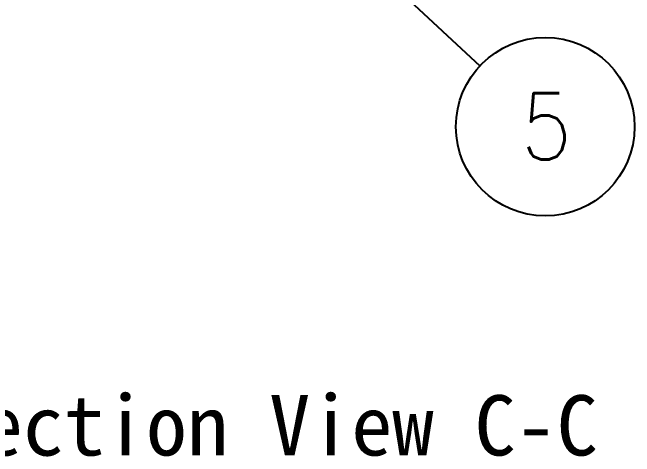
# Model space of a CAD drawing. Extents: x 14808 to 20058, y -13198 to -11680.
# Drawn here: x 15337.46 to 15384.35, y -12691.39 to -12657.9 of the extents above; entities that cross this region are included whole.
import ezdxf

# ---------------------------------------------------------------- set-up
doc = ezdxf.new("R2010")
doc.units = 0
doc.header["$LTSCALE"] = 7
doc.header["$MEASUREMENT"] = 0
doc.layers.get('0').update_dxf_attribs({"color": 2, "linetype": 'CONTINUOUS'})
doc.styles.add('GHS', font='romans', dxfattribs={"bigfont": 'ghs'})
doc.styles.add('TEXTSTYLE_0', font='txt.shx', dxfattribs={"width": 0.8, "bigfont": 'whgtxt.shx'})
doc.dimstyles.new('STANDARD$7', dxfattribs={"dimtxt": 3.5, "dimasz": 3, "dimexe": 1, "dimexo": 0.0625, "dimgap": 1, "dimtad": 1, "dimdec": 4, "dimzin": 0, "dimdsep": 46, "dimtxsty": 'GHS', "dimcen": 1, "dimclrt": 2, "dimadec": 0, "dimazin": 0, "dimtfac": 1, "dimtdec": 4, "dimtofl": 0, "dimtmove": 0, "dimatfit": 3, "dimfxl": 1, "dimtolj": 1, "dimtzin": 0, "dimarcsym": 0})

# ---------------------------------------------------------------- blocks, each defined once
blk = doc.blocks.new('A$C6675070C')
at = {"color": 2}
blk.add_circle((3.366, 3.366), 3.366, dxfattribs=at)
at = {"color": 2, "insert": (3.41, 3.376), "char_height": 2.5, "width": 5.41323, "attachment_point": 5, "style": 'TEXTSTYLE_0'}
blk.add_mtext('{\\W0.9;5}', dxfattribs=at)

msp = doc.modelspace()

# ---------------------------------------------------------------- block references
at = {"xscale": 2, "yscale": 2, "zscale": 2}
msp.add_blockref('A$C6675070C', (15370.892, -12673.25), dxfattribs=at)

# ---------------------------------------------------------------- texts
at = {"color": 2}
msp.add_text('Section View C-C', height=4.55, dxfattribs=at).set_placement((15332.051, -12691.313))

# ---------------------------------------------------------------- leaders
for points in [[(15344.155, -12640.515), (15330.726, -12665.243)], [(15354.404, -12644.883), (15372.699, -12661.93)]]:
    msp.add_leader(points, dimstyle='STANDARD$7', override={"dimtxt": 3, "dimexo": 0.3, "dimgap": 2, "dimtad": 0, "dimdec": 1, "dimzin": 8, "dimcen": 0, "dimclrd": 2, "dimclre": 2, "dimazin": 2, "dimtp": 0.1, "dimtfac": 0.5, "dimtdec": 1, "dimfxl": 2.5, "dimarcsym": 1})

doc.saveas('drawing.dxf')
